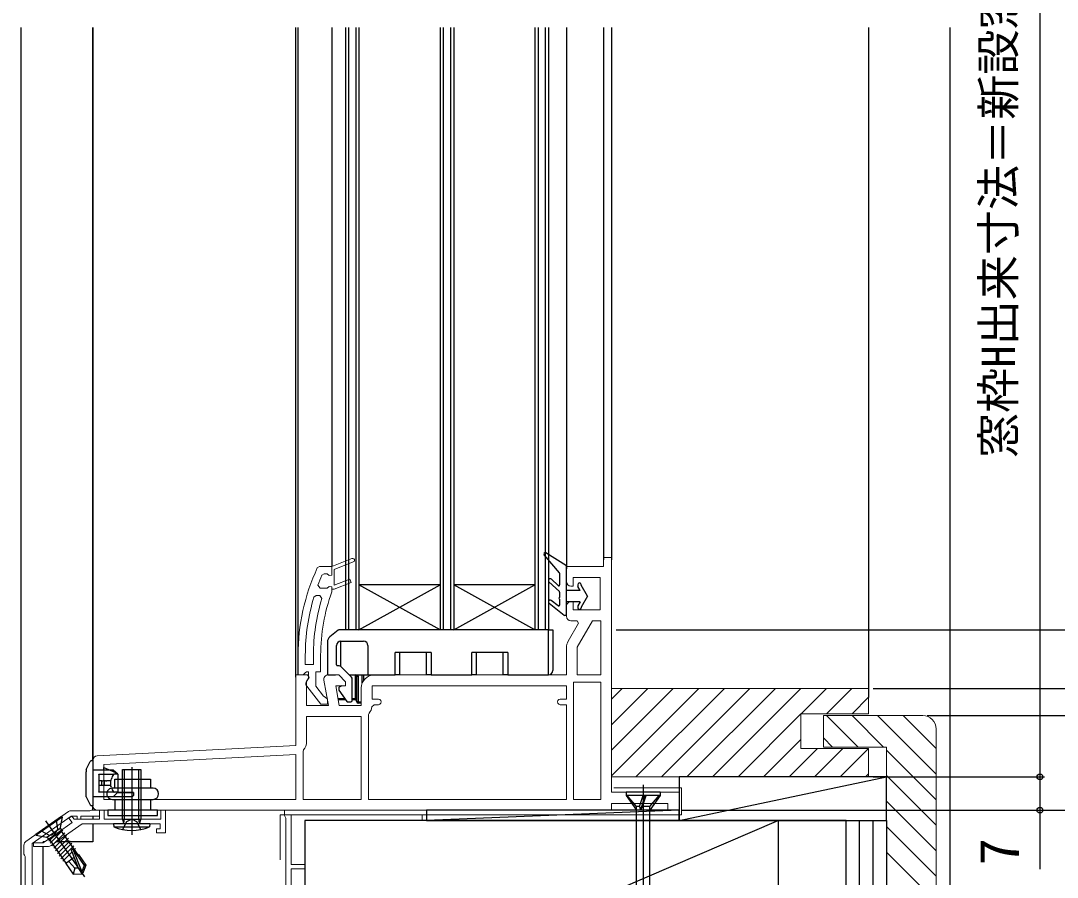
# Model space of a CAD drawing. Units: millimetres, scale not verified. Extents: x -525 to 525, y -783 to 778.
# Drawn here: x 103 to 332.8, y 44.3 to 234.2 of the extents above; entities that cross this region are included whole.
import ezdxf
from ezdxf.enums import TextEntityAlignment as Align

# ---------------------------------------------------------------- set-up
doc = ezdxf.new("R2010")
doc.units = ezdxf.units.MM
doc.header["$LTSCALE"] = 4
doc.layers.add('0-2_YKK_11', color=7, linetype='Continuous', lineweight=18)
doc.layers.add('0-9_YSS_KE', color=3, linetype='Continuous', lineweight=18)
for name, color, linetype in [('0-4_YKK_12', 2, 'Continuous'), ('0-5_YKK_13', 4, 'Continuous'), ('0-6_YKK_D', 6, 'Continuous'), ('0-8_YSS_K', 3, 'Continuous')]:
    doc.layers.add(name, color=color, linetype=linetype)
doc.styles.add('ＭＳ ゴシック', font='')
doc.styles.get('ＭＳ ゴシック').set_extended_font_data('MS Gothic')

msp = doc.modelspace()

# ---------------------------------------------------------------- linework, layer by layer
at = {"layer": '0-2_YKK_11'}
for p, q in [((224, 104.4), (224, 102.2)), ((119, 70.251), (119, 60.2)), ((104.127, 52.298), (113.582, 58.919)), ((120, 59.2), (180.1, 59.2)), ((161.65, 57.74), (161.5, 58)), ((109.732, 51.381), (116.614, 56.2))]:
    msp.add_line(p, q, dxfattribs=at)
for points in [[(169.795, 111.299), (170.253, 111.599), (170.925, 111.599), (171.41, 111.224), (172, 111.299), (172, 113.199), (176.452, 114.971), (172, 113.199), (169.218, 113.199), (168.764, 112.91)], [(180.1, 59.2), (234, 59.2), (234, 60.7), (246.5, 60.7), (246.5, 59.2), (249, 59.2), (249, 63.2), (234, 63.2), (234, 115.2), (232.2, 115.2), (232.2, 113.2), (224, 113.2), (224, 109.9)], [(176.748, 114.228), (172.5, 112.537), (172.5, 109.06), (175.952, 110.434), (176.248, 109.691), (172.5, 108.199), (172, 108.199), (172, 108.699), (171.41, 108.774), (170.925, 108.399), (170.9, 108.399), (169.365, 108.399), (168.896, 109.074)], [(171.97, 107.582), (172, 107.753), (172, 108.199), (172.5, 108.199), (176.248, 109.691), (175.952, 110.434), (172.5, 109.06), (172.5, 112.537), (176.748, 114.228)], [(225, 108.9), (225.5, 108.9), (225.5, 110.8), (231.5, 110.8), (231.5, 103.6), (225.5, 103.6), (225.5, 105.4), (225, 105.4)], [(168.009, 106.444), (168.487, 106.799), (169.324, 106.799), (169.801, 106.152)], [(225, 101.2), (226.345, 101.2), (226.673, 100.633), (224.389, 96.677)], [(224, 95.227), (224, 89.2), (181.4, 89.2)], [(164.5, 93.567), (164.5, 89.199), (165.6, 89.199), (166.096, 89.637), (166.394, 89.899), (166.8, 89.899), (166.8, 88.499), (166.6, 88.099)], [(167.9, 93.567), (167.9, 91.499), (166.1, 91.499), (166.1, 93.567)], [(166.413, 86.682), (169.525, 82.699), (171, 82.699), (171, 83.801), (170.525, 84.3), (170.155, 84.491), (168.4, 86.738), (168.4, 89.899), (169.5, 89.899), (169.5, 93.567)], [(170.215, 88.026), (171.207, 82.4), (166.4, 82.4), (166.4, 87.756), (166.942, 88.624), (166.623, 89.2), (164, 89.2), (164, 73.558), (119.948, 71.25)], [(178.5, 86.3), (178.5, 82.4), (173.644, 82.4), (172.868, 86.8), (175, 86.8), (175, 87.7), (173.5, 89.2), (171.2, 89.2)], [(182.3, 83.8), (180.9, 83.8), (180.9, 86.8), (224, 86.8), (224, 83.8), (222.6, 83.8)], [(224, 61.6), (180.1, 61.6), (180.1, 80.4), (180.238, 80.745)], [(180.887, 82.152), (181.384, 82.6), (182.3, 82.6)], [(222.6, 82.6), (224, 82.6), (224, 61.6)], [(178.5, 61.6), (178.5, 80), (166.4, 80), (166.4, 74.433)], [(165.718, 72.565), (165.6, 72.242), (165.6, 61.6), (178.5, 61.6)], [(114.156, 59.1), (118.335, 59.1), (118.501, 59.15), (118.667, 59.2), (120.501, 59.2), (120.501, 57.9), (116.301, 57.9), (116.301, 57.2), (115.501, 57.2), (115.501, 57.9), (114.219, 57.9), (105.501, 51.795), (105.501, 31.604)], [(116.614, 56.2), (133.901, 56.2), (133.901, 55.1), (133.101, 55.1), (133.101, 54.2), (135.101, 54.2), (135.101, 59.2), (134.101, 59.2), (134.101, 57.2), (121.501, 57.2), (121.501, 59.2), (120.501, 59.2), (120.501, 57.2), (114.858, 57.2), (114.357, 57.916), (113.702, 57.457), (114.39, 56.474), (111.079, 54.155), (110.998, 53.952), (110.548, 53.637), (110.329, 53.63), (108.001, 52), (105.801, 52), (105.801, 51.2), (109.158, 51.2)], [(161.5, 58), (161.5, 59.2), (193, 59.2), (193, 56.9), (192, 56.9), (192, 58.2), (163, 58.2), (163, 47.2), (166, 47.2), (166, 46.2), (163, 46.2)], [(161.8, 34.2), (161.8, 57.48), (161.65, 57.74)], [(104.001, -11.081), (104.001, 48.98), (103.851, 49.24), (103.701, 49.5), (103.701, 51.479)], [(163, 46.2), (163, 14.2), (166, 14.2), (166, -5.8), (165, -5.8), (165, 13.2), (162, 13.2), (162, 15.2), (132.5, 15.2), (132.5, 7.2), (109, 7.2), (109, 5.2), (108, 5.2), (108, 23.5)]]:
    msp.add_lwpolyline(points, dxfattribs=at)
for points in [[(231.6, 89.2), (231.6, 101.2), (229.771, 101.2), (226.4, 95.361), (226.4, 89.2)], [(231.6, 61.6), (231.6, 87.6), (225.6, 87.6), (225.6, 61.6)], [(164, 71.555), (121.4, 69.323), (121.4, 61.6), (164, 61.6)]]:
    msp.add_lwpolyline(points, close=True, dxfattribs=at)
for centre, radius, start, end in [((176.6, 114.599), 0.4, 291.69939, 111.69941), ((176.6, 114.599), 0.4, 291.69939, 111.69941), ((210.5, 93.567), 46, 155.13402, 179.99999), ((210.5, 93.567), 44.4, 156.46078, 159.55779), ((225, 109.9), 1, 180.00002, 270), ((210.5, 93.567), 44.4, 163.13981, 180.00001), ((210.5, 93.567), 42.6, 162.81723, 180.00001), ((210.5, 93.567), 41, 160.01112, 180.00001), ((225, 104.4), 1, 89.99998, 180.00002), ((225, 102.2), 1, 180.00002, 270), ((226.9, 95.227), 2.9, 150.00001, 180.00002), ((167.2, 87.299), 1, 126.86989, 218.08672), ((171.2, 88.2), 1, 89.99998, 190.00002), ((181.4, 86.3), 2.9, 89.99998, 180.00002), ((182.3, 83.2), 0.6, 269.99999, 90.00001), ((222.6, 83.2), 0.6, 89.99999, 270.00001), ((178.5, 82.4), 2.4, 316.39716, 354.0622), ((163.5, 74.433), 2.9, 319.88081, 0.00001), ((120, 70.251), 1, 92.99999, 180.00002), ((120, 60.2), 1, 180.00002, 270), ((114.156, 58.1), 1, 89.99999, 124.99998), ((104.701, 51.479), 1, 124.99998, 179.99997), ((109.158, 52.2), 1, 270.00002, 305.00001)]:
    msp.add_arc(centre, radius, start, end, dxfattribs=at)
at = {"layer": '0-4_YKK_12'}
for p, q in [((103, 232.7), (103, -15.804)), ((119, 70.2), (119.002, 232.7)), ((119, 232.7), (119, 70.251)), ((119, 232.7), (119, 70.251)), ((119, 232.7), (119, 70.251)), ((164, 88.7), (164, 232.7)), ((164.5, 89.2), (164.5, 232.7)), ((172, 232.7), (172, 113.199)), ((175, 232.7), (175, 99.2)), ((175.7, 232.7), (175.7, 99.2)), ((177.3, 232.7), (177.3, 99.2)), ((178, 232.7), (178, 99.2)), ((196, 232.7), (196, 99.2)), ((196.7, 232.7), (196.7, 99.2)), ((198.3, 232.7), (198.3, 99.2)), ((199, 232.7), (199, 99.2)), ((217, 232.7), (217, 99.2)), ((217.7, 232.7), (217.7, 99.2)), ((219.3, 232.7), (219.3, 99.2)), ((220, 232.7), (220, 99.2)), ((224, 232.7), (224, 112.7)), ((232.2, 232.7), (232.2, 114.7)), ((234, 232.7), (234, 114.7)), ((196, 109.2), (178, 109.2)), ((196, 99.2), (178, 109.2)), ((178, 99.2), (196, 109.2)), ((217, 109.2), (199, 109.2)), ((217, 99.2), (199, 109.2)), ((199, 99.2), (217, 109.2)), ((220, 99.2), (175, 99.2)), ((119, 59.2), (119, 60.2)), ((119, 57.9), (119, 57.2)), ((107.997, 52.014), (107.997, 52.2)), ((108.287, 52.2), (107.997, 52.2))]:
    msp.add_line(p, q, dxfattribs=at)
for points in [[(119, 56.2), (119, 52.2), (110.902, 52.2)], [(103, -15.804), (108, -15.804), (108, 51.2)]]:
    msp.add_lwpolyline(points, dxfattribs=at)
at = {"layer": '0-5_YKK_13'}
for p, q in [((222.452, 111.856), (219.072, 115.805)), ((224, 113.4), (219.46, 116.254)), ((224, 102.7), (224, 113.4)), ((222.164, 109.005), (220.672, 110.393)), ((222.5, 111.726), (222.5, 109.152)), ((222.436, 107.659), (220.128, 109.807)), ((226.5, 109.2), (226.5, 108.968)), ((227.055, 107.9), (226.554, 108.768)), ((227.3, 109.2), (227.3, 109.075)), ((228.7, 106.65), (227.3, 109.075)), ((222.5, 107.513), (222.5, 106.378)), ((222.5, 105.978), (222.5, 104.685)), ((227.055, 107.9), (224, 107.9)), ((228.7, 106.65), (227.3, 104.225)), ((220.154, 105.084), (223.516, 102.463)), ((222.177, 104.527), (220.645, 105.716)), ((227.055, 105.4), (224, 105.4)), ((226.5, 104.332), (226.5, 104.1)), ((227.055, 105.4), (226.554, 104.532)), ((227.3, 104.225), (227.3, 104.1)), ((173.418, 99.134), (171.563, 97.65)), ((220, 99.2), (173.605, 99.2)), ((220, 99.2), (221, 99.2)), ((220, 89.2), (220, 99.2)), ((221, 99.2), (221, 90.2)), ((174, 96.7), (179, 96.7)), ((174, 91.028), (174, 96.7)), ((171, 96.479), (171, 89.4)), ((173, 91.4), (173, 95.7)), ((180, 95.7), (180, 89.2)), ((194, 94.2), (186, 94.2)), ((186, 89.2), (186, 94.2)), ((193, 89.2), (193, 94.2)), ((194, 94.2), (194, 89.2)), ((211, 94.2), (203, 94.2)), ((203, 89.2), (203, 94.2)), ((210, 89.2), (210, 94.2)), ((211, 94.2), (211, 89.2)), ((173.621, 91.2), (173.2, 91.2)), ((176.354, 88.675), (173.975, 91.053)), ((171, 89.18), (171, 89.2)), ((171.2, 89.2), (171, 89.2)), ((171.2, 89.2), (172.793, 89.2)), ((175.828, 89.2), (180, 89.2)), ((176.5, 83.5), (176.5, 88.321)), ((177.5, 83.2), (177.5, 88.9)), ((177.5, 88.9), (177.8, 88.9)), ((177.8, 88.9), (177.8, 83.2)), ((178.7, 87.358), (178.7, 89.2)), ((179, 89.2), (179, 87.928)), ((180, 89.2), (186, 89.2)), ((194, 89.2), (193, 89.2)), ((194, 89.2), (203, 89.2)), ((211, 89.2), (210, 89.2)), ((211, 89.2), (220, 89.2)), ((173.5, 86.284), (173.5, 85.963)), ((173.536, 85.848), (175.301, 83.328)), ((174.193, 86.8), (173.6, 86.458)), ((173.362, 84), (174.83, 84)), ((175.04, 83.7), (173.415, 83.7)), ((175.547, 83.2), (176.2, 83.2)), ((176.5, 84), (177.2, 84)), ((177.2, 83.7), (176.5, 83.7)), ((177.2, 84), (177.2, 83.7)), ((177.8, 83.2), (178.5, 83.2)), ((178.5, 82.9), (177.8, 82.9)), ((117.5, 68.2), (118.417, 70.034)), ((118.685, 70.2), (118.713, 70.2)), ((118.713, 70.2), (119, 70.2)), ((119, 70.2), (119, 69.2)), ((119, 69.2), (119, 61.2)), ((117.5, 68.2), (117.5, 67.7)), ((117.5, 62.7), (117.5, 67.7)), ((123.5, 68.1), (119, 68.1)), ((120.3, 67.2), (123.736, 67.2)), ((120.3, 67.096), (120.3, 67.2)), ((120.3, 67.096), (120.3, 65.7)), ((123.2, 67.2), (123.5, 67.2)), ((124.5, 67.2), (123.5, 68.1)), ((124.435, 67.2), (123.736, 67.2)), ((124.435, 67.2), (124.5, 67.2)), ((124.5, 67.2), (124.5, 63.2)), ((127.601, 68.713), (127.601, 53.774)), ((120.9, 65.7), (120.3, 65.7)), ((120.3, 65.7), (120.3, 64.7)), ((120.9, 64.7), (120.3, 64.7)), ((120.3, 64.7), (120.3, 63.304)), ((120.9, 65.7), (120.9, 64.7)), ((120.994, 65.7), (120.9, 65.7)), ((120.994, 64.7), (120.9, 64.7)), ((120.994, 65.7), (121.187, 65.7)), ((121.187, 64.7), (120.994, 64.7)), ((121.5, 65.7), (121.187, 65.7)), ((121.5, 64.7), (121.187, 64.7)), ((121.5, 65.7), (121.5, 64.7)), ((121.633, 65.7), (121.5, 65.7)), ((121.633, 64.7), (121.5, 64.7)), ((121.633, 65.7), (121.814, 65.7)), ((121.814, 64.7), (121.633, 64.7)), ((121.915, 65.7), (121.814, 65.7)), ((121.915, 64.7), (121.814, 64.7)), ((121.915, 65.7), (122.059, 65.7)), ((122.059, 64.7), (121.915, 64.7)), ((122.907, 65.7), (122.059, 65.7)), ((241, 64.868), (241, -12.272)), ((117.5, 62.2), (117.5, 62.7)), ((117.5, 62.2), (118.417, 60.366)), ((123.5, 62.2), (119, 62.2)), ((123.5, 63.2), (123.2, 63.2)), ((132.334, 64.1), (123.334, 64.1)), ((123.5, 62.2), (124.5, 63.2)), ((127.7, 62.2), (123.5, 62.2)), ((124.435, 63.2), (123.736, 63.2)), ((124.5, 63.2), (124.435, 63.2)), ((128, 63.121), (124.452, 63.152)), ((124.452, 63.152), (128, 63.121)), ((127.7, 62.2), (128, 62.5)), ((128, 63.121), (128, 62.5)), ((244.75, 63.2), (237.25, 63.2)), ((237.25, 63.2), (237.25, 62.5)), ((244.75, 62.5), (237.25, 62.5)), ((237.25, 62.5), (239.525, 59.2)), ((239.525, 60.027), (237.45, 62.5)), ((240.222, 60.027), (241, 62.5)), ((241.371, 62.5), (240.418, 59.2)), ((240.872, 60.027), (241.65, 62.5)), ((242.475, 60.027), (244.55, 62.5)), ((244.75, 62.5), (242.475, 59.2)), ((244.75, 63.2), (244.75, 62.5)), ((118.713, 60.2), (118.685, 60.2)), ((123.334, 61.6), (132.334, 61.6)), ((123.884, 61.6), (123.884, 59.2)), ((131.784, 61.6), (131.784, 59.2)), ((239.525, 32.39), (239.525, 60.027)), ((240.222, 60.027), (239.525, 60.027)), ((240.222, 60.027), (240.418, 59.2)), ((240.872, 60.027), (240.418, 59.2)), ((242.475, 60.027), (240.863, 60.027)), ((242.475, 33.38), (242.475, 60.027)), ((112.047, 57.844), (106.313, 53.829)), ((112.179, 57.655), (106.444, 53.64)), ((112.179, 57.655), (111.78, 55.394)), ((112.047, 57.844), (112.179, 57.655)), ((108.49, 56.83), (117.167, 44.437)), ((111.744, 55.19), (108.91, 53.205)), ((125.601, 57.2), (129.601, 57.2)), ((131.601, 56.2), (131.545, 55.557)), ((106.313, 53.829), (106.444, 53.64)), ((106.444, 53.64), (108.706, 53.241)), ((109.028, 53.036), (109.311, 52.632)), ((109.215, 52.336), (109.975, 53.097)), ((112.145, 54.617), (109.311, 52.632)), ((112.357, 54.749), (109.516, 51.905)), ((112.758, 54.176), (109.917, 51.332)), ((113.16, 53.602), (110.319, 50.759)), ((113.561, 53.029), (110.72, 50.185)), ((111.863, 55.02), (112.145, 54.617)), ((115.71, 49.308), (112.043, 54.545)), ((113.089, 47.464), (109.418, 52.707)), ((113.963, 52.455), (111.122, 49.612)), ((114.364, 51.882), (111.523, 49.038)), ((114.766, 51.309), (111.925, 48.465)), ((115.167, 50.735), (114.752, 50.319)), ((114.347, 49.914), (112.326, 47.892)), ((114.845, 48.694), (113.007, 47.407)), ((114.223, 50.228), (115.772, 46.43)), ((114.519, 50.561), (116.551, 45.578)), ((114.656, 50.464), (117.092, 46.986)), ((115.792, 49.365), (115.546, 49.193)), ((115.792, 49.365), (117.429, 47.027)), ((113.007, 47.407), (114.644, 45.068)), ((114.973, 46.342), (113.662, 47.866)), ((114.973, 46.342), (114.644, 45.068)), ((115.834, 46.333), (114.973, 46.342)), ((115.772, 46.421), (116.513, 45.101)), ((115.772, 46.421), (116.636, 45.187)), ((117.092, 46.986), (116.551, 45.578)), ((117.429, 47.027), (116.759, 45.282)), ((117.429, 47.027), (117.092, 46.986)), ((114.644, 45.068), (116.513, 45.101)), ((116.759, 45.273), (116.513, 45.101)), ((116.513, 45.101), (116.759, 45.273)), ((116.551, 45.57), (116.759, 45.273))]:
    msp.add_line(p, q, dxfattribs=at)
for points in [[(187, 94.2), (187, 89.2), (186, 89.2)], [(204, 94.2), (204, 89.2), (203, 89.2)], [(177.5, 84), (177.2, 84), (177.2, 89.2)], [(177.8, 82.9), (177.8, 83.2), (177.5, 83.2)], [(121.4, 68.1), (121.4, 68.7), (122.818, 68.1), (124, 67.6), (124, 67.143)], [(125.671, 56.2), (125.86, 56.466), (125.601, 57.2), (125.601, 68.2), (129.601, 68.2), (129.601, 57.2), (129.342, 56.466), (129.531, 56.2)], [(125.869, 56.373), (125.98, 57.2), (125.98, 68.2)], [(129.333, 56.373), (129.222, 57.2), (129.222, 68.2)], [(122.907, 65.7), (122.907, 64.7), (122.059, 64.7)], [(123.884, 64.1), (123.884, 66.1), (131.784, 66.1), (131.784, 64.1)], [(123.736, 63.2), (120.3, 63.2), (120.3, 63.304)], [(119, 61.2), (119, 60.2), (118.713, 60.2)], [(110.859, 57.012), (111.159, 55.006), (110.57, 53.85)], [(131.601, 56.2), (123.601, 56.2), (123.657, 55.557), (131.545, 55.557)], [(129.601, 54.913), (128.746, 56.643), (127.601, 57.252), (126.456, 56.643), (125.601, 54.913)], [(107.5, 54.66), (109.283, 53.692), (110.57, 53.85)]]:
    msp.add_lwpolyline(points, dxfattribs=at)
msp.add_lwpolyline([(122.334, 58), (133.334, 58), (133.334, 59.2), (122.334, 59.2)], close=True, dxfattribs=at)
for centre, radius, start, end in [((219.3, 116), 0.3, 57.84718, 220.56105), ((220.4, 110.1), 0.4, 47.0674, 227.0674), ((222.3, 111.726), 0.2, 0, 40.56105), ((222.3, 109.152), 0.2, 227.0674, 0), ((226.9, 109.2), 0.4, 0, 180), ((226.9, 108.968), 0.4, 180, 210), ((220.4, 105.4), 0.4, 52.18768, 232.05449), ((222.5, 106.178), 0.2, 90, 270), ((222.3, 107.513), 0.2, 0, 47.0674), ((222.3, 104.685), 0.2, 232.18768, 0), ((226.9, 104.332), 0.4, 150, 180), ((226.9, 104.1), 0.4, 180, 0), ((223.7, 102.7), 0.3, 232.05449, 0), ((173.605, 98.9), 0.3, 90, 128.65981), ((172.5, 96.479), 1.5, 128.65981, 180), ((174, 95.7), 1, 90, 180), ((179, 95.7), 1, 0, 90), ((173.2, 91.4), 0.2, 180, 270), ((173.621, 90.7), 0.5, 45, 90), ((220, 90.2), 1, 270, 0), ((171.2, 89.4), 0.2, 180, 270), ((176, 88.321), 0.5, 0, 45), ((177.2, 88.9), 0.3, 0, 90), ((177.2, 88.9), 0.6, 0, 30), ((173.7, 86.284), 0.2, 120, 180), ((173.7, 85.963), 0.2, 180, 215), ((175.547, 83.5), 0.3, 215, 270), ((176.2, 83.5), 0.3, 270, 0), ((177.2, 83.4), 0.3, 0, 90), ((177.8, 83.2), 0.3, 180, 270), ((118.685, 69.9), 0.3, 90, 153.43495), ((122.31, 66.267), 0.823, 316.45882, 351.2011), ((122.495, 64.223), 0.63, 3.21963, 49.12045), ((123.334, 62.85), 1.25, 90, 270.00002), ((132.334, 62.85), 1.25, 270.00002, 90), ((118.685, 60.5), 0.3, 206.56505, 270), ((112.272, 55.307), 0.5, 170, 215), ((127.601, 64.2), 9.5, 245.47225, 294.52775), ((108.619, 52.749), 0.5, 35, 80), ((114.453, 50.313), 0.248, 35, 202.19096)]:
    msp.add_arc(centre, radius, start, end, dxfattribs=at)
for centre, major_axis, start_param, end_param in [((125.289, 65.2), (0, 2.9), 0.8581397, 1.2402914), ((123.736, 66.9), (0, 0.3), 6.2831853, 7.141325), ((125.289, 65.2), (0, 2.9), 1.9013013, 2.283453), ((123.736, 63.5), (0, 0.3), 2.283453, 3.1415927)]:
    msp.add_ellipse(centre, major_axis=major_axis, ratio=0.789474, start_param=start_param, end_param=end_param, dxfattribs=at)
at = {"layer": '0-6_YKK_D'}
for p, q in [((329, 401.8), (329, 66.6)), ((235, 99.2), (370, 99.2)), ((235, 99.2), (370, 99.2)), ((292, 86.2), (350, 86.2)), ((304, 80.2), (350, 80.2)), ((304, 80.2), (350, 80.2)), ((292, 66.6), (330, 66.6)), ((292, 66.6), (330, 66.6)), ((249.5, 59.2), (390, 59.2)), ((249.5, 59.2), (370, 59.2)), ((249.5, 59.2), (430, 59.2)), ((249.5, 59.2), (410, 59.2)), ((249.5, 59.2), (430, 59.2)), ((249.5, 59.2), (330, 59.2))]:
    msp.add_line(p, q, dxfattribs=at)
msp.add_lwpolyline([(329, 66.6), (329, 59.2), (329, 46.173)], dxfattribs=at)
for centre in [(329, 66.6), (329, 66.6), (329, 59.2)]:
    msp.add_circle(centre, 0.637, dxfattribs=at)
at = {"layer": '0-8_YSS_K'}
for p, q in [((291, 232.7), (291, 84.2)), ((234, 83.811), (236.389, 86.2)), ((234, 78.154), (242.046, 86.2)), ((234, 72.497), (247.703, 86.2)), ((234, 66.84), (253.359, 86.2)), ((239.416, 66.6), (259.016, 86.2)), ((245.073, 66.6), (264.673, 86.2)), ((250.73, 66.6), (270.33, 86.2)), ((256.387, 66.6), (275.987, 86.2)), ((276.044, 80.6), (281.644, 86.2)), ((281.701, 80.6), (287.301, 86.2)), ((287.357, 80.6), (291, 84.242)), ((262.044, 66.6), (276, 80.556)), ((288.682, 73.2), (281.682, 80.2)), ((294.339, 73.2), (287.339, 80.2)), ((306, 67.196), (292.996, 80.2)), ((306, 72.853), (298.653, 80.2)), ((267.701, 66.6), (276, 74.899)), ((283.025, 73.2), (281, 75.225)), ((273.357, 66.6), (279.657, 72.9)), ((279.014, 66.6), (285.314, 72.9)), ((284.671, 66.6), (290.971, 72.9)), ((306, 61.539), (295, 72.539)), ((290.328, 66.6), (291, 67.272)), ((306, 55.882), (295, 66.882)), ((249, 56.9), (295, 66.6)), ((306, 50.225), (295, 61.225)), ((249, 59.2), (193, 56.9)), ((271, 56.9), (166, 11.9)), ((286, 56.9), (295, 56.9)), ((289, -70.8), (289, 56.9)), ((292, -70.8), (292, 56.9)), ((295, 56.9), (295, -70.8)), ((306, 44.568), (295, 55.568)), ((306, 38.911), (295, 49.911))]:
    msp.add_line(p, q, dxfattribs=at)
for points in [[(309, 232.7), (309, -9.8), (306, -9.8)], [(286, -70.8), (286, 56.9), (271, 56.9)]]:
    msp.add_lwpolyline(points, dxfattribs=at)
for points in [[(295, 66.6), (249, 66.6), (249, 56.9), (295, 56.9)], [(249, 59.2), (193, 59.2), (193, 56.9), (249, 56.9)], [(166, 11.9), (271, 11.9), (271, 56.9), (166, 56.9)]]:
    msp.add_lwpolyline(points, close=True, dxfattribs=at)
at = {"layer": '0-9_YSS_KE'}
for p, q in [((160.5, 58.2), (160.5, 48.2)), ((249.5, 58.2), (160.5, 58.2))]:
    msp.add_line(p, q, dxfattribs=at)
msp.add_lwpolyline([(291, 86.2), (234, 86.2), (234, 66.6), (291, 66.6), (291, 72.9), (276, 72.9), (276, 80.6), (291, 80.6)], close=True, dxfattribs=at)
for points in [[(306, 77.2), (306, -9.8), (295, -9.8), (295, 73.2), (281, 73.2), (281, 80.2), (303, 80.2)], [(249.5, 58.2), (249.5, 64.2), (234.5, 64.2)]]:
    msp.add_lwpolyline(points, dxfattribs=at)
msp.add_arc((303, 77.2), 3, 0.00001, 89.99999, dxfattribs=at)

# ---------------------------------------------------------------- texts
at = {"layer": '0-6_YKK_D', "style": 'ＭＳ ゴシック'}
for s, height, p in [('窓枠H出来寸法＝新設窓H－14', 7.331, (325.636, 137.268)), ('7', 8.798, (327, 47.013))]:
    msp.add_text(s, height=height, rotation=90, dxfattribs=at).set_placement(p, align=Align.BOTTOM_LEFT)

doc.saveas('drawing.dxf')
